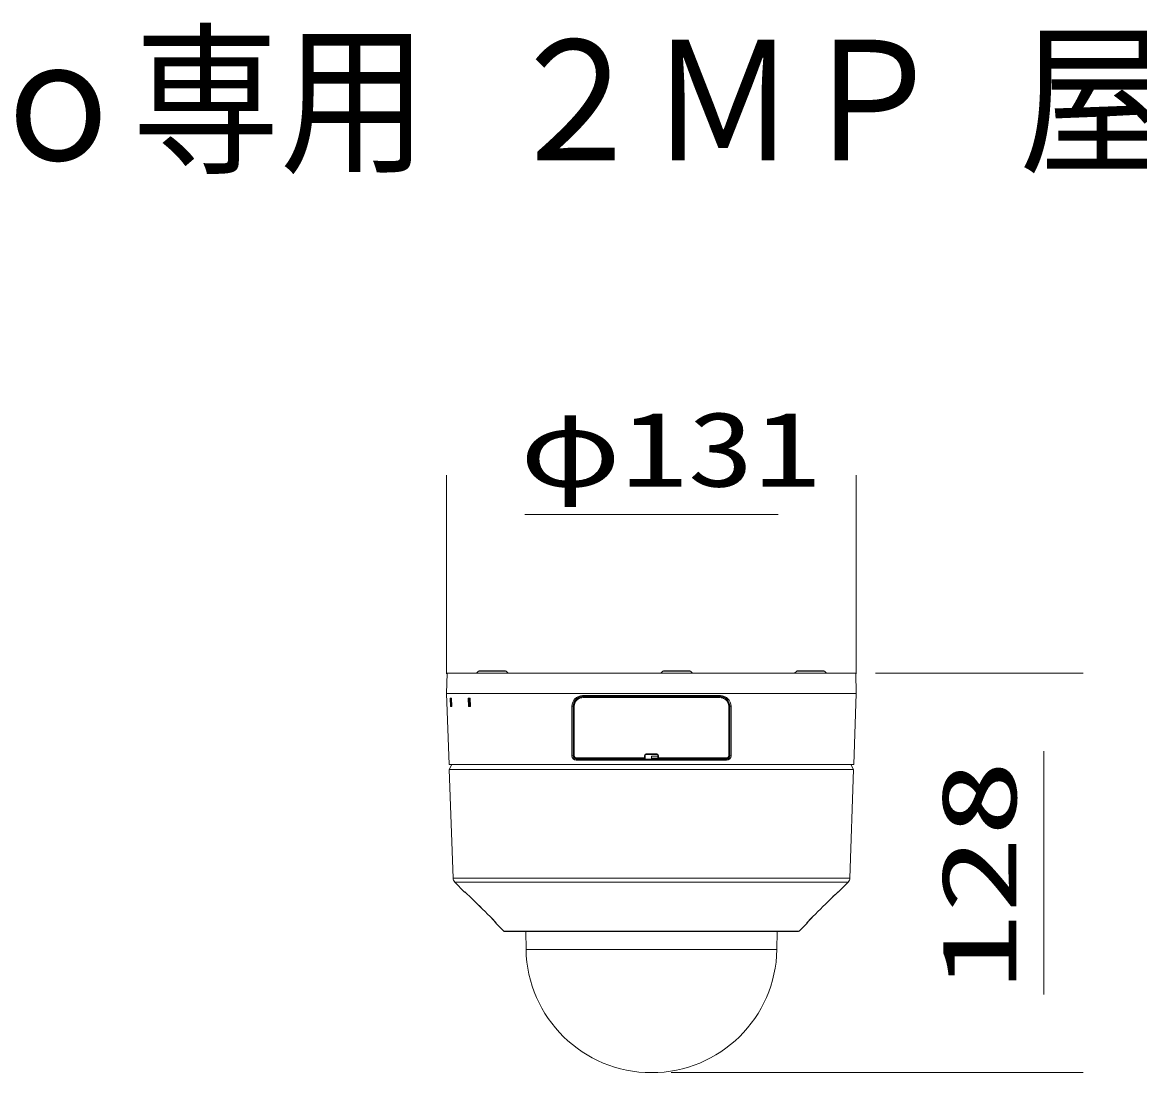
# Model space of a CAD drawing. Units: millimetres on the paper. Extents: x -62 to 64, y -58 to 59.
# Drawn here: x -20.11 to 15.6, y 25.65 to 59.22 of the extents above; entities that cross this region are included whole.
import ezdxf
from ezdxf.enums import TextEntityAlignment as Align

# ---------------------------------------------------------------- set-up
doc = ezdxf.new("R2010")
doc.units = ezdxf.units.MM
doc.layers.add('0-0_MOJI1', color=7, linetype='Continuous')
doc.layers.add('0-2_GAIKEI', color=7, linetype='Continuous', lineweight=9)
doc.layers.add('0-3_SUNPO', color=7, linetype='Continuous', lineweight=9)
doc.styles.add('ＭＳ ゴシック', font='')
doc.styles.get('ＭＳ ゴシック').set_extended_font_data('MS Gothic')

msp = doc.modelspace()

# ---------------------------------------------------------------- linework, layer by layer
at = {"layer": '0-2_GAIKEI'}
for p, q in [((-6.535, 38.424), (-6.547, 37.774)), ((-6.535, 38.424), (6.535, 38.424)), ((6.535, 38.424), (6.547, 37.774)), ((-6.467, 35.499), (-6.547, 37.774)), ((6.467, 35.499), (6.547, 37.774)), ((-6.467, 35.499), (6.467, 35.499)), ((-6.378, 35.499), (-6.463, 35.34)), ((6.378, 35.499), (6.463, 35.34)), ((-6.342, 31.875), (-6.463, 35.34)), ((6.342, 31.875), (6.463, 35.34)), ((-5.971, 31.428), (-6.283, 31.741)), ((-5.971, 31.428), (-5.971, 31.435)), ((5.971, 31.428), (6.283, 31.741)), ((-4.978, 30.451), (-4.978, 30.446)), ((-4.969, 30.439), (-4.969, 30.426)), ((-4.719, 30.176), (-4.969, 30.426)), ((4.719, 30.176), (4.969, 30.426)), ((4.969, 30.426), (4.969, 30.439)), ((4.978, 30.451), (4.98, 30.453)), ((4.978, 30.446), (4.978, 30.451)), ((5.16, 30.643), (5.16, 30.643)), ((4.684, 30.162), (-4.684, 30.162)), ((-4.009, 29.594), (-4.019, 30.162)), ((4.009, 29.594), (4.019, 30.162))]:
    msp.add_line(p, q, dxfattribs=at)
at = {"layer": '0-2_GAIKEI', "color": 4}
for p, q in [((-5.526, 38.487), (-5.597, 38.424)), ((-4.647, 38.487), (-5.526, 38.487)), ((-4.68, 38.499), (-5.493, 38.499)), ((-4.647, 38.487), (-4.576, 38.424)), ((0.366, 38.487), (0.295, 38.424)), ((1.245, 38.487), (0.366, 38.487)), ((1.212, 38.499), (0.4, 38.499)), ((1.245, 38.487), (1.316, 38.424)), ((4.647, 38.487), (4.576, 38.424)), ((5.526, 38.487), (4.647, 38.487)), ((5.493, 38.499), (4.68, 38.499)), ((5.526, 38.487), (5.597, 38.424)), ((6.344, 38.424), (6.459, 38.424)), ((-6.547, 37.774), (6.547, 37.774)), ((-6.427, 37.354), (-6.436, 37.624)), ((-6.395, 37.624), (-6.436, 37.624)), ((-6.416, 37.354), (-6.426, 37.624)), ((-6.385, 37.354), (-6.395, 37.624)), ((-5.847, 37.354), (-5.857, 37.624)), ((-5.797, 37.624), (-5.857, 37.624)), ((-5.821, 37.354), (-5.831, 37.624)), ((-5.787, 37.354), (-5.797, 37.624)), ((-2.193, 37.677), (-2.192, 37.676)), ((-2.18, 37.674), (-2.177, 37.672)), ((-2.18, 37.674), (-2, 37.674)), ((-2.14, 37.676), (-2.14, 37.674)), ((-2.102, 37.676), (-2.14, 37.676)), ((-2.102, 37.676), (-2.102, 37.674)), ((-2.1, 37.674), (-2.102, 37.676)), ((-2, 37.678), (-2, 37.674)), ((2, 37.674), (2, 37.678)), ((2, 37.674), (2.18, 37.674)), ((2.1, 37.674), (2.102, 37.676)), ((2.102, 37.674), (2.102, 37.676)), ((2.102, 37.676), (2.14, 37.676)), ((2.14, 37.676), (2.14, 37.674)), ((2.14, 37.676), (2.192, 37.676)), ((2.177, 37.672), (2.18, 37.674)), ((2.193, 37.677), (2.192, 37.676)), ((-6.427, 37.354), (-6.385, 37.354)), ((-5.847, 37.354), (-5.787, 37.354)), ((-2.543, 37.365), (-2.543, 35.782)), ((-2.502, 37.366), (-2.5, 37.365)), ((-2.5, 37.303), (-2.5, 37.365)), ((-2.5, 37.274), (-2.5, 37.275)), ((-2.49, 37.275), (-2.5, 37.275)), ((-2.5, 37.274), (-2.49, 37.274)), ((-2.5, 37.274), (-2.5, 36.06)), ((-2.487, 37.364), (-2.487, 35.786)), ((-2.469, 37.363), (-2.469, 35.785)), ((2.469, 37.363), (2.469, 35.785)), ((2.487, 37.364), (2.49, 37.367)), ((2.487, 37.364), (2.487, 35.786)), ((2.49, 37.187), (2.49, 37.367)), ((2.5, 37.303), (2.49, 37.303)), ((2.5, 37.275), (2.49, 37.275)), ((2.49, 37.274), (2.5, 37.274)), ((2.49, 37.187), (2.49, 36.983)), ((2.5, 37.303), (2.5, 37.365)), ((2.5, 37.303), (2.5, 37.275)), ((2.5, 37.274), (2.5, 37.275)), ((2.5, 36.06), (2.5, 37.274)), ((2.543, 35.782), (2.543, 37.365)), ((-2.5, 36.893), (-2.489, 36.893)), ((-2.489, 36.893), (-2.5, 36.893)), ((-2.49, 36.983), (-2.49, 36.983)), ((-2.489, 36.951), (-2.489, 36.395)), ((2.489, 36.395), (2.489, 36.951)), ((2.5, 36.893), (2.489, 36.893)), ((2.5, 36.893), (2.489, 36.893)), ((2.49, 36.983), (2.49, 36.983)), ((2.49, 36.983), (2.49, 36.983)), ((-2.5, 36.456), (-2.489, 36.456)), ((-2.489, 36.456), (-2.5, 36.456)), ((2.5, 36.456), (2.489, 36.456)), ((2.5, 36.456), (2.489, 36.456)), ((-2.49, 36.366), (-2.49, 36.366)), ((-2.49, 35.784), (-2.49, 36.366)), ((2.49, 36.366), (2.49, 36.366)), ((2.49, 36.366), (2.49, 36.174)), ((2.49, 36.174), (2.49, 35.784)), ((-2.5, 35.913), (-2.5, 36.043)), ((-2.5, 35.784), (-2.5, 35.913)), ((-2.49, 35.8), (-2.5, 35.913)), ((-2.487, 35.786), (-2.49, 35.784)), ((-2.483, 35.726), (-2.486, 35.756)), ((-2.399, 35.716), (-0.221, 35.716)), ((-0.2, 35.795), (-0.2, 35.716)), ((-0.171, 35.844), (0.171, 35.844)), ((-0.17, 35.825), (0.17, 35.825)), ((0.2, 35.795), (0.2, 35.716)), ((0.221, 35.794), (0.221, 35.716)), ((0.221, 35.716), (2.399, 35.716)), ((2.483, 35.726), (2.486, 35.756)), ((2.487, 35.786), (2.49, 35.784)), ((2.49, 36.043), (2.5, 36.043)), ((2.5, 36.06), (2.5, 36.043)), ((2.5, 35.913), (2.5, 35.784)), ((2.501, 35.783), (2.5, 35.784)), ((-2.392, 35.673), (-2.39, 35.674)), ((-2.388, 35.687), (-2.39, 35.684)), ((-2, 35.684), (-2.39, 35.684)), ((-2.39, 35.674), (-2.14, 35.673)), ((-2.388, 35.687), (-0.221, 35.687)), ((-2.1, 35.674), (-2.1, 35.684)), ((2.1, 35.674), (-2.1, 35.674)), ((-2, 35.684), (-2, 35.682)), ((-2, 35.682), (-1.543, 35.68)), ((-0.241, 35.68), (-1.543, 35.68)), ((-0.24, 35.685), (-0.241, 35.684)), ((-0.241, 35.68), (-0.241, 35.684)), ((-0.24, 35.685), (-0.222, 35.685)), ((-0.222, 35.685), (-0.221, 35.687)), ((-0.208, 35.691), (-0.206, 35.692)), ((0, 35.706), (0.2, 35.706)), ((0.207, 35.692), (0.206, 35.692)), ((0.221, 35.686), (0.221, 35.687)), ((0.221, 35.687), (2.388, 35.687)), ((0.221, 35.686), (1.123, 35.686)), ((1.1, 35.674), (1.1, 35.686)), ((1.123, 35.686), (1.123, 35.686)), ((1.123, 35.686), (1.123, 35.685)), ((1.123, 35.685), (1.34, 35.685)), ((1.543, 35.68), (1.341, 35.68)), ((1.543, 35.68), (2, 35.682)), ((2, 35.682), (2, 35.684)), ((2.39, 35.684), (2, 35.684)), ((2.1, 35.674), (2.1, 35.684)), ((2.1, 35.674), (2.101, 35.673)), ((2.101, 35.673), (2.101, 35.684)), ((2.14, 35.673), (2.101, 35.673)), ((2.14, 35.673), (2.14, 35.684)), ((2.39, 35.674), (2.14, 35.673)), ((2.388, 35.687), (2.39, 35.684)), ((2.392, 35.673), (2.39, 35.674)), ((-6.463, 35.34), (6.463, 35.34)), ((6.342, 31.875), (-6.342, 31.875)), ((6.283, 31.741), (-6.283, 31.741)), ((-4.719, 30.176), (4.719, 30.176)), ((4.009, 29.594), (-4.009, 29.594))]:
    msp.add_line(p, q, dxfattribs=at)
for points in [[(-2.502, 37.366), (-2.5, 37.4), (-2.494, 37.433), (-2.486, 37.465), (-2.477, 37.488), (-2.466, 37.511), (-2.44, 37.553), (-2.408, 37.589), (-2.371, 37.62), (-2.33, 37.645), (-2.285, 37.663), (-2.24, 37.674), (-2.193, 37.677)], [(-2.14, 37.676), (-2.192, 37.676), (-2.239, 37.672), (-2.286, 37.661), (-2.33, 37.643), (-2.371, 37.618), (-2.408, 37.587), (-2.44, 37.55), (-2.466, 37.508), (-2.485, 37.463), (-2.496, 37.415), (-2.499, 37.39), (-2.5, 37.365)], [(-2.18, 37.674), (-2.226, 37.671), (-2.271, 37.661), (-2.314, 37.644), (-2.354, 37.621), (-2.392, 37.591), (-2.425, 37.556), (-2.439, 37.536), (-2.452, 37.514), (-2.463, 37.492), (-2.472, 37.469), (-2.482, 37.436), (-2.488, 37.402), (-2.49, 37.367)], [(-2.487, 37.364), (-2.485, 37.403), (-2.478, 37.441), (-2.466, 37.478), (-2.449, 37.513), (-2.422, 37.554), (-2.389, 37.589), (-2.352, 37.619), (-2.31, 37.643), (-2.267, 37.659), (-2.223, 37.669), (-2.177, 37.672)], [(-2.469, 37.363), (-2.465, 37.41), (-2.453, 37.455), (-2.434, 37.497), (-2.409, 37.534), (-2.379, 37.566), (-2.346, 37.593), (-2.308, 37.614), (-2.268, 37.629), (-2.228, 37.638), (-2.187, 37.641)], [(2.487, 37.364), (2.485, 37.403), (2.478, 37.441), (2.466, 37.478), (2.449, 37.513), (2.422, 37.554), (2.389, 37.589), (2.352, 37.619), (2.31, 37.643), (2.267, 37.659), (2.223, 37.669), (2.177, 37.672)], [(2.18, 37.674), (2.226, 37.671), (2.271, 37.661), (2.314, 37.644), (2.354, 37.621), (2.392, 37.591), (2.425, 37.556), (2.439, 37.536), (2.452, 37.514), (2.463, 37.492), (2.472, 37.469), (2.482, 37.436), (2.488, 37.402), (2.49, 37.367)], [(2.469, 37.363), (2.465, 37.41), (2.453, 37.455), (2.434, 37.497), (2.409, 37.534), (2.379, 37.566), (2.346, 37.593), (2.308, 37.614), (2.268, 37.629), (2.228, 37.638), (2.187, 37.641)], [(2.192, 37.676), (2.239, 37.672), (2.286, 37.661), (2.33, 37.643), (2.371, 37.618), (2.408, 37.587), (2.44, 37.55), (2.466, 37.508), (2.485, 37.463), (2.496, 37.415), (2.499, 37.39), (2.5, 37.365)], [(2.193, 37.677), (2.241, 37.673), (2.287, 37.662), (2.331, 37.644), (2.372, 37.619), (2.409, 37.588), (2.441, 37.551), (2.467, 37.51), (2.486, 37.464), (2.498, 37.416), (2.501, 37.391), (2.502, 37.366)], [(-2.502, 37.366), (-2.501, 35.783), (-2.5, 35.784)], [(-2.49, 37.303), (-2.5, 37.303), (-2.5, 37.275)], [(-2.49, 36.983), (-2.49, 37.367), (-2.487, 37.364)], [(2.501, 35.783), (2.502, 37.366), (2.5, 37.365)], [(-2.5, 36.06), (-2.5, 36.043), (-2.49, 36.043)], [(-0.221, 35.794), (-0.2, 35.795), (-0.2, 35.795)], [(-0.221, 35.794), (-0.221, 35.716), (-0.2, 35.716), (-0.2, 35.716)], [(-0.206, 35.692), (-0.201, 35.703), (-0.2, 35.715), (-0.2, 35.716)], [(0, 35.674), (0, 35.774), (0.2, 35.774)], [(0.221, 35.794), (0.2, 35.795), (0.2, 35.795)], [(0.221, 35.716), (0.2, 35.716), (0.2, 35.716)], [(0.206, 35.692), (0.201, 35.703), (0.2, 35.714), (0.2, 35.716)], [(2.49, 35.8), (2.5, 35.913), (2.5, 36.043)], [(-2.14, 35.684), (-2.14, 35.673), (-2.101, 35.673)], [(-2.1, 35.674), (-2.101, 35.673), (-2.101, 35.684)], [(1.34, 35.685), (1.341, 35.684), (1.341, 35.68)]]:
    msp.add_lwpolyline(points, dxfattribs=at)
at = {"layer": '0-2_GAIKEI'}
for points in [[(-5.799, 31.277), (-5.91, 31.383), (-5.955, 31.423), (-5.968, 31.434), (-5.97, 31.435), (-5.97, 31.435), (-5.971, 31.435), (-5.971, 31.435), (-5.971, 31.435)], [(-5.799, 31.277), (-5.909, 31.382), (-5.964, 31.431)], [(5.799, 31.277), (5.91, 31.383), (5.955, 31.423), (5.968, 31.434), (5.97, 31.435), (5.97, 31.435), (5.971, 31.435), (5.971, 31.435), (5.971, 31.435), (5.971, 31.428)], [(5.964, 31.431), (5.912, 31.385), (5.802, 31.28), (5.799, 31.277)], [(-4.969, 30.439), (-4.97, 30.44), (-4.971, 30.443), (-4.986, 30.46), (-5.008, 30.486), (-5.064, 30.545), (-5.16, 30.643), (-5.16, 30.643)], [(-5.16, 30.643), (-5.048, 30.529), (-4.992, 30.467), (-4.975, 30.447)], [(-5.16, 30.643), (-5.047, 30.528), (-4.994, 30.47), (-4.978, 30.451)], [(4.969, 30.439), (4.97, 30.44), (4.971, 30.443), (4.986, 30.46), (5.008, 30.486), (5.064, 30.545), (5.16, 30.643)], [(4.975, 30.447), (5.025, 30.505), (5.121, 30.604), (5.16, 30.643)]]:
    msp.add_lwpolyline(points, dxfattribs=at)
at = {"layer": '0-2_GAIKEI', "color": 4}
for centre, radius, start, end in [((-5.493, 38.449), 0.05, 90, 131.3478), ((-4.68, 38.449), 0.05, 48.6522, 90), ((0.4, 38.449), 0.05, 90, 131.3478), ((1.212, 38.449), 0.05, 48.6522, 90), ((4.68, 38.449), 0.05, 90, 131.3478), ((5.493, 38.449), 0.05, 48.6522, 90), ((-2.202, 37.365), 0.342, 90.1938, 180), ((-0.029, -677.63), 715.339, 89.99765, 90.1741), ((-0.029, -671.119), 708.8, 89.99764, 90.1749), ((0, -18437.099), 18474.741, 89.99321, 90.00678), ((0, -18196.429), 18234.102, 89.99316, 90.00684), ((0.029, -677.63), 715.339, 89.8259, 90.00235), ((0.029, -671.119), 708.8, 89.82509, 90.00237), ((2.202, 37.365), 0.342, 0, 89.8063), ((-3.003, 36.96), 0.514, 359.0516, 2.5642), ((3.003, 36.96), 0.514, 177.4359, 180.9479), ((-2.955, 36.387), 0.466, 357.3911, 1.0061), ((2.953, 36.387), 0.464, 178.988, 182.6226), ((-2.402, 35.783), 0.141, 180, 270), ((-2.391, 35.783), 0.11, 180, 270), ((-2.467, 36.007), 0.0628, 111.6025, 121.7942), ((-2.39, 35.784), 0.11, 180, 211.8307), ((-2.391, 35.784), 0.0994, 180, 270), ((-2.388, 35.786), 0.0996, 180, 270), ((-2.39, 35.784), 0.11, 211.6265, 270), ((-2.399, 35.786), 0.0698, 180, 270), ((-0.171, 35.794), 0.0501, 90, 180), ((0.308, 35.708), 0.529, 179.185, 182.3214), ((-0.17, 35.795), 0.03, 90, 180), ((0.047, 35.839), 0.217, 178.6013, 183.6917), ((-0.047, 35.839), 0.217, 356.3083, 1.3987), ((0.17, 35.795), 0.03, 0, 90), ((0.171, 35.794), 0.0501, 0, 90), ((-0.308, 35.708), 0.529, 357.6789, 0.8149), ((2.388, 35.786), 0.0996, 270, 0), ((2.39, 35.784), 0.11, 270, 328.3735), ((2.391, 35.784), 0.0994, 270, 0), ((2.391, 35.783), 0.11, 270, 0), ((2.399, 35.786), 0.0698, 270, 0), ((2.402, 35.783), 0.141, 270, 0), ((2.39, 35.784), 0.11, 328.1693, 0), ((2.467, 36.007), 0.0629, 58.2118, 68.4532), ((-0.039, 735.299), 699.661, 269.80646, 270.00321), ((-0.039, 728.863), 693.194, 269.80556, 270.00323), ((-0.222, 35.705), 0.02, 270, 314.8507), ((-0.221, 35.707), 0.02, 270, 314.9983), ((0.039, 728.863), 693.194, 269.99677, 270.19445), ((0.039, 735.299), 699.661, 269.99679, 270.19355), ((0.221, 35.707), 0.02, 225.0017, 270), ((0.221, 35.706), 0.02, 225.0245, 270)]:
    msp.add_arc(centre, radius, start, end, dxfattribs=at)
at = {"layer": '0-2_GAIKEI'}
for centre, radius, start, end in [((-6.142, 31.882), 0.2, 182, 225), ((6.142, 31.882), 0.2, 315, 358), ((-5.95, 31.456), 0.03, 225.1004, 246.3583), ((-5.95, 31.45), 0.03, 225.0003, 270), ((5.95, 31.45), 0.03, 270, 314.9997), ((5.95, 31.456), 0.03, 293.6996, 314.8996), ((517.827, 559.002), 743.423, 225.22343, 225.29281), ((522.633, 563.823), 750.231, 225.22219, 225.29094), ((522.759, 563.95), 750.41, 225.22219, 225.29092), ((-517.827, 559.002), 743.423, 314.70719, 314.77657), ((-522.782, 563.973), 750.442, 314.70907, 314.77781), ((-522.653, 563.843), 750.259, 314.70906, 314.77782), ((-4.948, 30.447), 0.03, 182.9999, 225.0002), ((-4.948, 30.46), 0.0299, 204.1106, 225.2311), ((4.948, 30.46), 0.0299, 314.769, 335.8686), ((4.948, 30.447), 0.03, 314.9996, 357.0002), ((-4.684, 30.212), 0.05, 225, 270), ((4.684, 30.212), 0.05, 270, 315), ((0, 29.664), 4.01, 181, 359)]:
    msp.add_arc(centre, radius, start, end, dxfattribs=at)
at = {"layer": '0-2_GAIKEI', "color": 4}
for centre, major_axis, ratio, start_param, end_param in [((-2.193, 37.707), (0, -0.03), 0.336735, 4.746245, 6.273917), ((-2.177, 37.642), (0, -0.03), 0.334925, 3.160116, 4.747251), ((2.177, 37.642), (0, -0.03), 0.334926, 1.535934, 3.123069), ((2.193, 37.707), (0, -0.03), 0.336735, 0.009268, 1.53694), ((-2.532, 37.366), (0.03, 0), 0.037746, 4.312708, 6.274452), ((-2.457, 37.364), (0.03, 0), 0.037701, 3.159058, 4.324361), ((2.457, 37.364), (0.03, 0), 0.037701, 5.100417, 6.26572), ((2.532, 37.366), (0.03, 0), 0.037746, 3.150326, 5.11207), ((-2.531, 35.783), (0.03, 0), 0.037802, 4.309172, 6.274452), ((-2.457, 35.786), (0.03, 0), 0.037755, 3.159058, 4.32086), ((-2.388, 35.717), (0, -0.03), 0.371101, 4.747354, 6.26439), ((2.388, 35.717), (0, -0.03), 0.371103, 0.018796, 1.535831), ((2.457, 35.786), (0.03, 0), 0.037755, 5.103918, 6.26572), ((2.531, 35.783), (0.03, 0), 0.037802, 3.150326, 5.115606), ((-2.392, 35.643), (0, -0.03), 0.371139, 3.15099, 4.74859), ((2.392, 35.643), (0, -0.03), 0.371139, 1.534595, 3.132195)]:
    msp.add_ellipse(centre, major_axis=major_axis, ratio=ratio, start_param=start_param, end_param=end_param, dxfattribs=at)
at = {"layer": '0-3_SUNPO'}
for p, q in [((-6.547, 38.399), (-6.547, 44.749)), ((6.547, 38.399), (6.547, 44.749)), ((-4.047, 43.499), (4.047, 43.499)), ((7.16, 38.424), (13.797, 38.425)), ((12.547, 28.155), (12.547, 35.925)), ((0.625, 25.654), (13.797, 25.655))]:
    msp.add_line(p, q, dxfattribs=at)

# ---------------------------------------------------------------- texts
at = {"layer": '0-0_MOJI1', "style": 'ＭＳ ゴシック', "width": 0.9}
msp.add_text('Ｒｅｍｏ専用 ２ＭＰ 屋内 ＰＴＺカメラ', height=3.849, dxfattribs=at).set_placement((-35.5, 53.66), align=Align.BOTTOM_LEFT)
at = {"layer": '0-3_SUNPO', "style": 'ＭＳ ゴシック', "width": 1.3}
msp.add_text('φ131', height=2.405, dxfattribs=at).set_placement((-4.204, 43.662), align=Align.BOTTOM_LEFT)
at = {"layer": '0-3_SUNPO', "style": 'ＭＳ ゴシック', "width": 1.5}
msp.add_text('128', height=2.405, rotation=90, dxfattribs=at).set_placement((12.384, 28.29), align=Align.BOTTOM_LEFT)

doc.saveas('drawing.dxf')
